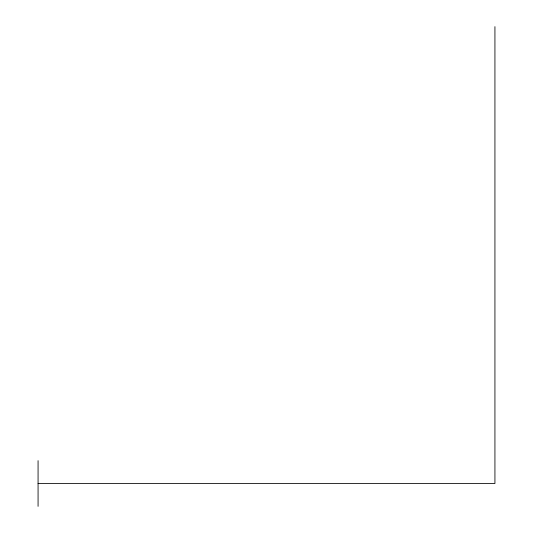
<?xml version="1.0" encoding="UTF-8"?>
<svg xmlns="http://www.w3.org/2000/svg" width="533" height="533" viewBox="0 0 533 533"><rect width="100%" height="100%" fill="white"/><g stroke="black" fill="none" stroke-linecap="round" stroke-linejoin="round"><path stroke-width="0.8" d="M38.07 483.504L494.93 483.504L494.93 26.65M38.07 460.665L38.07 506.35"/></g></svg>
